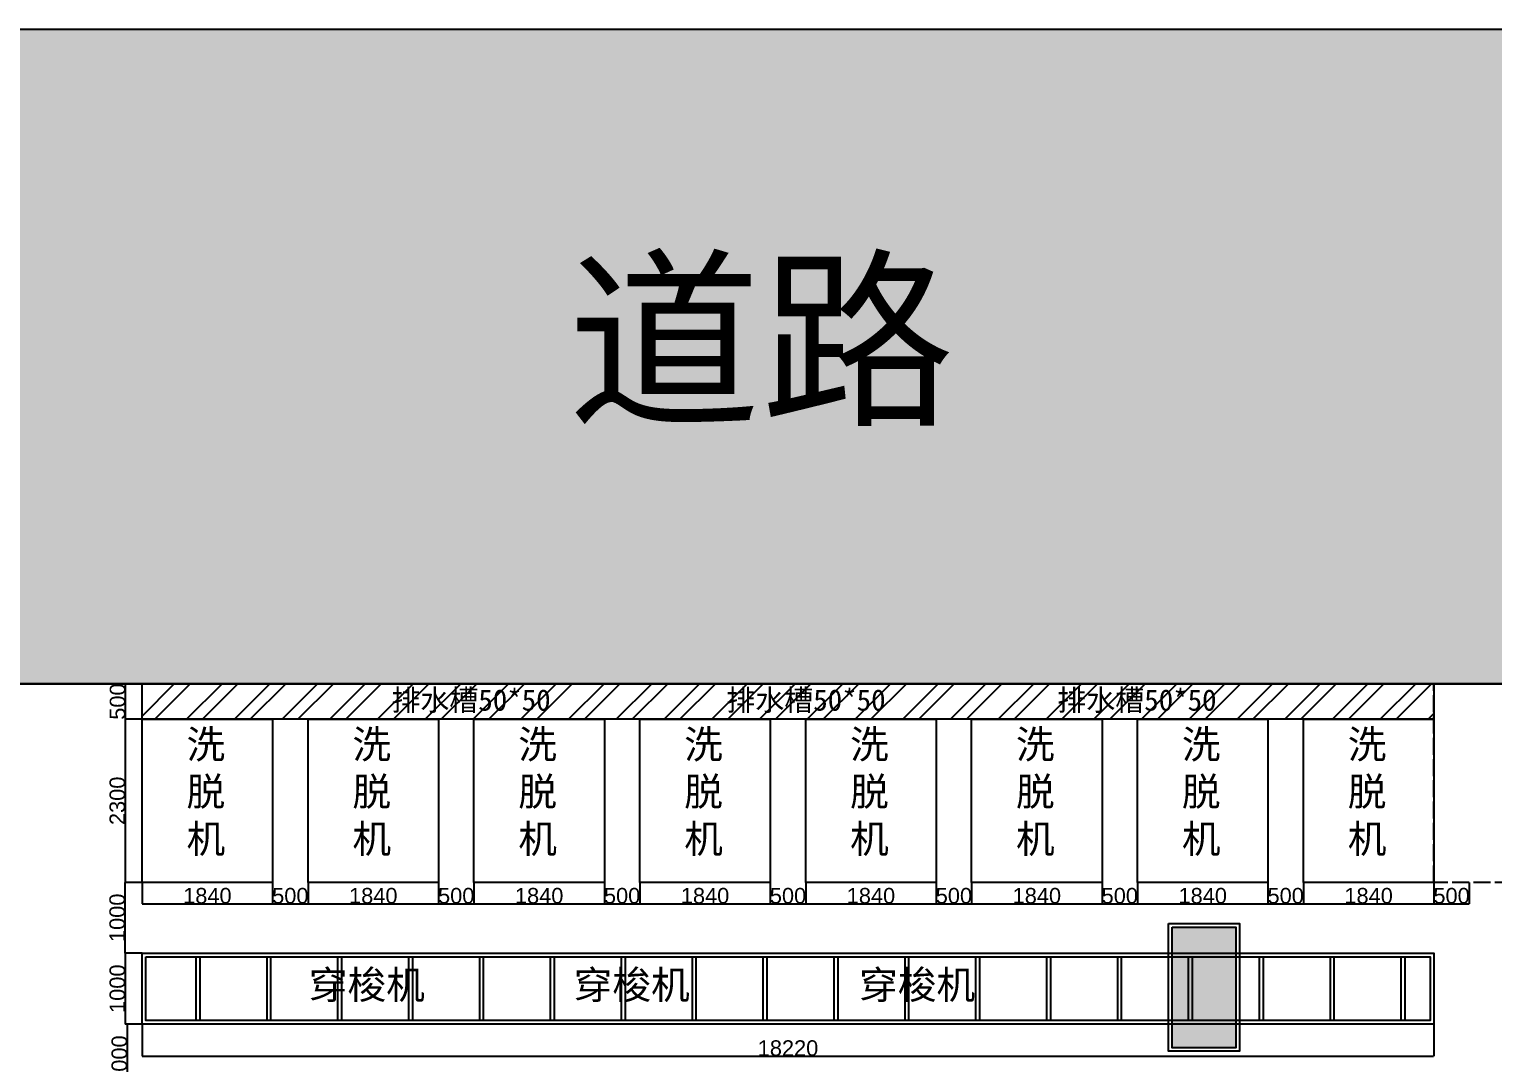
# Model space of a CAD drawing. Header units: millimetres. Extents: x 3806 to 246873, y -8027 to 78401.
# Drawn here: x 45990 to 66634, y 52795 to 67372 of the extents above; entities that cross this region are included whole.
import ezdxf

# ---------------------------------------------------------------- set-up
doc = ezdxf.new("R2010")
doc.units = ezdxf.units.MM
doc.header["$LTSCALE"] = 20
doc.linetypes.add('ACAD_ISO02W100', pattern=[15, 12, -3])
doc.styles.get("Standard").update_dxf_attribs({"font": 'arial.ttf', "height": 2000})
doc.dimstyles.new('ISO-25', dxfattribs={"dimtxt": 400, "dimasz": 2.5, "dimexe": 1.25, "dimexo": 0.625, "dimtad": 1, "dimtxsty": 'Standard', "dimcen": 2.5, "dimclrd": 1, "dimclre": 1, "dimclrt": 1, "dimadec": 0, "dimazin": 0, "dimtfac": 1, "dimtmove": 0, "dimatfit": 3, "dimfxl": 0, "dimarcsym": 0})

# ---------------------------------------------------------------- blocks, each defined once
blk = doc.blocks.new('*D15')
at = {"color": 1, "lineweight": -2, "transparency": 16777216}
for p, q in [((47583, 55338), (47583, 55035)), ((49423, 55338), (49423, 55035)), ((47585, 55036), (49420, 55036))]:
    blk.add_line(p, q, dxfattribs=at)
at = {"color": 1, "transparency": 16777216}
for points in [[(47585, 55036), (47585, 55035), (47583, 55036)], [(49420, 55036), (49420, 55035), (49423, 55036)]]:
    blk.add_solid(points, dxfattribs=at)
at = {"layer": 'Defpoints', "color": 0, "transparency": 16777216}
for p in [(47583, 55339), (49423, 55339), (49423, 55036)]:
    blk.add_point(p, dxfattribs=at)
at = {"color": 1, "transparency": 16777216, "insert": (48503, 55149), "char_height": 220, "attachment_point": 5}
blk.add_mtext('1840', dxfattribs=at)
blk = doc.blocks.new('*D16')
at = {"color": 1, "lineweight": -2, "transparency": 16777216}
for p, q in [((49423, 55338), (49423, 55035)), ((49923, 55338), (49923, 55035)), ((49425, 55036), (49920, 55036))]:
    blk.add_line(p, q, dxfattribs=at)
at = {"color": 1, "transparency": 16777216}
for points in [[(49425, 55036), (49425, 55035), (49423, 55036)], [(49920, 55036), (49920, 55035), (49923, 55036)]]:
    blk.add_solid(points, dxfattribs=at)
at = {"layer": 'Defpoints', "color": 0, "transparency": 16777216}
for p in [(49423, 55339), (49923, 55339), (49923, 55036)]:
    blk.add_point(p, dxfattribs=at)
at = {"color": 1, "transparency": 16777216, "insert": (49673, 55149), "char_height": 220, "attachment_point": 5}
blk.add_mtext('500', dxfattribs=at)
blk = doc.blocks.new('*D17')
at = {"color": 1, "lineweight": -2, "transparency": 16777216}
for p, q in [((49923, 55338), (49923, 55035)), ((51763, 55338), (51763, 55035)), ((49925, 55036), (51760, 55036))]:
    blk.add_line(p, q, dxfattribs=at)
at = {"color": 1, "transparency": 16777216}
for points in [[(49925, 55036), (49925, 55035), (49923, 55036)], [(51760, 55036), (51760, 55035), (51763, 55036)]]:
    blk.add_solid(points, dxfattribs=at)
at = {"layer": 'Defpoints', "color": 0, "transparency": 16777216}
for p in [(49923, 55339), (51763, 55339), (51763, 55036)]:
    blk.add_point(p, dxfattribs=at)
at = {"color": 1, "transparency": 16777216, "insert": (50843, 55149), "char_height": 220, "attachment_point": 5}
blk.add_mtext('1840', dxfattribs=at)
blk = doc.blocks.new('*D18')
at = {"color": 1, "lineweight": -2, "transparency": 16777216}
for p, q in [((51763, 55338), (51763, 55035)), ((52263, 55338), (52263, 55035)), ((51765, 55036), (52260, 55036))]:
    blk.add_line(p, q, dxfattribs=at)
at = {"color": 1, "transparency": 16777216}
for points in [[(51765, 55036), (51765, 55035), (51763, 55036)], [(52260, 55036), (52260, 55035), (52263, 55036)]]:
    blk.add_solid(points, dxfattribs=at)
at = {"layer": 'Defpoints', "color": 0, "transparency": 16777216}
for p in [(51763, 55339), (52263, 55339), (52263, 55036)]:
    blk.add_point(p, dxfattribs=at)
at = {"color": 1, "transparency": 16777216, "insert": (52013, 55149), "char_height": 220, "attachment_point": 5}
blk.add_mtext('500', dxfattribs=at)
blk = doc.blocks.new('*D19')
at = {"color": 1, "lineweight": -2, "transparency": 16777216}
for p, q in [((52263, 55338), (52263, 55035)), ((54103, 55338), (54103, 55035)), ((52265, 55036), (54100, 55036))]:
    blk.add_line(p, q, dxfattribs=at)
at = {"color": 1, "transparency": 16777216}
for points in [[(52265, 55036), (52265, 55035), (52263, 55036)], [(54100, 55036), (54100, 55035), (54103, 55036)]]:
    blk.add_solid(points, dxfattribs=at)
at = {"layer": 'Defpoints', "color": 0, "transparency": 16777216}
for p in [(52263, 55339), (54103, 55339), (54103, 55036)]:
    blk.add_point(p, dxfattribs=at)
at = {"color": 1, "transparency": 16777216, "insert": (53183, 55149), "char_height": 220, "attachment_point": 5}
blk.add_mtext('1840', dxfattribs=at)
blk = doc.blocks.new('*D20')
at = {"color": 1, "lineweight": -2, "transparency": 16777216}
for p, q in [((54103, 55338), (54103, 55035)), ((54603, 55338), (54603, 55035)), ((54105, 55036), (54600, 55036))]:
    blk.add_line(p, q, dxfattribs=at)
at = {"color": 1, "transparency": 16777216}
for points in [[(54105, 55036), (54105, 55035), (54103, 55036)], [(54600, 55036), (54600, 55035), (54603, 55036)]]:
    blk.add_solid(points, dxfattribs=at)
at = {"layer": 'Defpoints', "color": 0, "transparency": 16777216}
for p in [(54103, 55339), (54603, 55339), (54603, 55036)]:
    blk.add_point(p, dxfattribs=at)
at = {"color": 1, "transparency": 16777216, "insert": (54353, 55149), "char_height": 220, "attachment_point": 5}
blk.add_mtext('500', dxfattribs=at)
blk = doc.blocks.new('*D21')
at = {"color": 1, "lineweight": -2, "transparency": 16777216}
for p, q in [((54603, 55338), (54603, 55035)), ((56443, 55338), (56443, 55035)), ((54605, 55036), (56440, 55036))]:
    blk.add_line(p, q, dxfattribs=at)
at = {"color": 1, "transparency": 16777216}
for points in [[(54605, 55036), (54605, 55035), (54603, 55036)], [(56440, 55036), (56440, 55035), (56443, 55036)]]:
    blk.add_solid(points, dxfattribs=at)
at = {"layer": 'Defpoints', "color": 0, "transparency": 16777216}
for p in [(54603, 55339), (56443, 55339), (56443, 55036)]:
    blk.add_point(p, dxfattribs=at)
at = {"color": 1, "transparency": 16777216, "insert": (55523, 55149), "char_height": 220, "attachment_point": 5}
blk.add_mtext('1840', dxfattribs=at)
blk = doc.blocks.new('*D22')
at = {"color": 1, "lineweight": -2, "transparency": 16777216}
for p, q in [((56443, 55338), (56443, 55035)), ((56943, 55338), (56943, 55035)), ((56445, 55036), (56940, 55036))]:
    blk.add_line(p, q, dxfattribs=at)
at = {"color": 1, "transparency": 16777216}
for points in [[(56445, 55036), (56445, 55035), (56443, 55036)], [(56940, 55036), (56940, 55035), (56943, 55036)]]:
    blk.add_solid(points, dxfattribs=at)
at = {"layer": 'Defpoints', "color": 0, "transparency": 16777216}
for p in [(56443, 55339), (56943, 55339), (56943, 55036)]:
    blk.add_point(p, dxfattribs=at)
at = {"color": 1, "transparency": 16777216, "insert": (56693, 55149), "char_height": 220, "attachment_point": 5}
blk.add_mtext('500', dxfattribs=at)
blk = doc.blocks.new('*D23')
at = {"color": 1, "lineweight": -2, "transparency": 16777216}
for p, q in [((56943, 55338), (56943, 55035)), ((58783, 55338), (58783, 55035)), ((56945, 55036), (58780, 55036))]:
    blk.add_line(p, q, dxfattribs=at)
at = {"color": 1, "transparency": 16777216}
for points in [[(56945, 55036), (56945, 55035), (56943, 55036)], [(58780, 55036), (58780, 55035), (58783, 55036)]]:
    blk.add_solid(points, dxfattribs=at)
at = {"layer": 'Defpoints', "color": 0, "transparency": 16777216}
for p in [(56943, 55339), (58783, 55339), (58783, 55036)]:
    blk.add_point(p, dxfattribs=at)
at = {"color": 1, "transparency": 16777216, "insert": (57863, 55149), "char_height": 220, "attachment_point": 5}
blk.add_mtext('1840', dxfattribs=at)
blk = doc.blocks.new('*D24')
at = {"color": 1, "lineweight": -2, "transparency": 16777216}
for p, q in [((58783, 55338), (58783, 55035)), ((59283, 55338), (59283, 55035)), ((58785, 55036), (59280, 55036))]:
    blk.add_line(p, q, dxfattribs=at)
at = {"color": 1, "transparency": 16777216}
for points in [[(58785, 55036), (58785, 55035), (58783, 55036)], [(59280, 55036), (59280, 55035), (59283, 55036)]]:
    blk.add_solid(points, dxfattribs=at)
at = {"layer": 'Defpoints', "color": 0, "transparency": 16777216}
for p in [(58783, 55339), (59283, 55339), (59283, 55036)]:
    blk.add_point(p, dxfattribs=at)
at = {"color": 1, "transparency": 16777216, "insert": (59033, 55149), "char_height": 220, "attachment_point": 5}
blk.add_mtext('500', dxfattribs=at)
blk = doc.blocks.new('*D25')
at = {"color": 1, "lineweight": -2, "transparency": 16777216}
for p, q in [((59283, 55338), (59283, 55035)), ((61123, 55338), (61123, 55035)), ((59285, 55036), (61120, 55036))]:
    blk.add_line(p, q, dxfattribs=at)
at = {"color": 1, "transparency": 16777216}
for points in [[(59285, 55036), (59285, 55035), (59283, 55036)], [(61120, 55036), (61120, 55035), (61123, 55036)]]:
    blk.add_solid(points, dxfattribs=at)
at = {"layer": 'Defpoints', "color": 0, "transparency": 16777216}
for p in [(59283, 55339), (61123, 55339), (61123, 55036)]:
    blk.add_point(p, dxfattribs=at)
at = {"color": 1, "transparency": 16777216, "insert": (60203, 55149), "char_height": 220, "attachment_point": 5}
blk.add_mtext('1840', dxfattribs=at)
blk = doc.blocks.new('*D26')
at = {"color": 1, "lineweight": -2, "transparency": 16777216}
for p, q in [((61123, 55338), (61123, 55035)), ((61623, 55338), (61623, 55035)), ((61125, 55036), (61620, 55036))]:
    blk.add_line(p, q, dxfattribs=at)
at = {"color": 1, "transparency": 16777216}
for points in [[(61125, 55036), (61125, 55035), (61123, 55036)], [(61620, 55036), (61620, 55035), (61623, 55036)]]:
    blk.add_solid(points, dxfattribs=at)
at = {"layer": 'Defpoints', "color": 0, "transparency": 16777216}
for p in [(61123, 55339), (61623, 55339), (61623, 55036)]:
    blk.add_point(p, dxfattribs=at)
at = {"color": 1, "transparency": 16777216, "insert": (61373, 55149), "char_height": 220, "attachment_point": 5}
blk.add_mtext('500', dxfattribs=at)
blk = doc.blocks.new('*D27')
at = {"color": 1, "lineweight": -2, "transparency": 16777216}
for p, q in [((61623, 55338), (61623, 55035)), ((63463, 55338), (63463, 55035)), ((61625, 55036), (63460, 55036))]:
    blk.add_line(p, q, dxfattribs=at)
at = {"color": 1, "transparency": 16777216}
for points in [[(61625, 55036), (61625, 55035), (61623, 55036)], [(63460, 55036), (63460, 55035), (63463, 55036)]]:
    blk.add_solid(points, dxfattribs=at)
at = {"layer": 'Defpoints', "color": 0, "transparency": 16777216}
for p in [(61623, 55339), (63463, 55339), (63463, 55036)]:
    blk.add_point(p, dxfattribs=at)
at = {"color": 1, "transparency": 16777216, "insert": (62543, 55149), "char_height": 220, "attachment_point": 5}
blk.add_mtext('1840', dxfattribs=at)
blk = doc.blocks.new('*D28')
at = {"color": 1, "lineweight": -2, "transparency": 16777216}
for p, q in [((63463, 55338), (63463, 55035)), ((63963, 55338), (63963, 55035)), ((63465, 55036), (63960, 55036))]:
    blk.add_line(p, q, dxfattribs=at)
at = {"color": 1, "transparency": 16777216}
for points in [[(63465, 55036), (63465, 55035), (63463, 55036)], [(63960, 55036), (63960, 55035), (63963, 55036)]]:
    blk.add_solid(points, dxfattribs=at)
at = {"layer": 'Defpoints', "color": 0, "transparency": 16777216}
for p in [(63463, 55339), (63963, 55339), (63963, 55036)]:
    blk.add_point(p, dxfattribs=at)
at = {"color": 1, "transparency": 16777216, "insert": (63713, 55149), "char_height": 220, "attachment_point": 5}
blk.add_mtext('500', dxfattribs=at)
blk = doc.blocks.new('*D30')
at = {"color": 1, "lineweight": -2, "transparency": 16777216}
for p, q in [((63963, 55338), (63963, 55035)), ((65803, 55338), (65803, 55035)), ((63965, 55036), (65800, 55036))]:
    blk.add_line(p, q, dxfattribs=at)
at = {"color": 1, "transparency": 16777216}
for points in [[(63965, 55036), (63965, 55035), (63963, 55036)], [(65800, 55036), (65800, 55035), (65803, 55036)]]:
    blk.add_solid(points, dxfattribs=at)
at = {"layer": 'Defpoints', "color": 0, "transparency": 16777216}
for p in [(63963, 55339), (65803, 55339), (65803, 55036)]:
    blk.add_point(p, dxfattribs=at)
at = {"color": 1, "transparency": 16777216, "insert": (64883, 55149), "char_height": 220, "attachment_point": 5}
blk.add_mtext('1840', dxfattribs=at)
blk = doc.blocks.new('*D29')
at = {"color": 1, "lineweight": -2, "transparency": 16777216}
for p, q in [((65803, 55338), (65803, 55035)), ((66303, 55338), (66303, 55035)), ((65805, 55036), (66300, 55036))]:
    blk.add_line(p, q, dxfattribs=at)
at = {"color": 1, "transparency": 16777216}
for points in [[(65805, 55036), (65805, 55035), (65803, 55036)], [(66300, 55036), (66300, 55035), (66303, 55036)]]:
    blk.add_solid(points, dxfattribs=at)
at = {"layer": 'Defpoints', "color": 0, "transparency": 16777216}
for p in [(65803, 55339), (66303, 55339), (66303, 55036)]:
    blk.add_point(p, dxfattribs=at)
at = {"color": 1, "transparency": 16777216, "insert": (66053, 55149), "char_height": 220, "attachment_point": 5}
blk.add_mtext('500', dxfattribs=at)
blk = doc.blocks.new('*D41')
at = {"color": 1, "lineweight": -2, "transparency": 16777216}
for p, q in [((47582, 57639), (47345, 57639)), ((47347, 55341), (47347, 57636)), ((47582, 55339), (47345, 55339))]:
    blk.add_line(p, q, dxfattribs=at)
at = {"color": 1, "transparency": 16777216}
for points in [[(47346, 57636), (47347, 57636), (47347, 57639)], [(47346, 55341), (47347, 55341), (47347, 55339)]]:
    blk.add_solid(points, dxfattribs=at)
at = {"layer": 'Defpoints', "color": 0, "transparency": 16777216}
for p in [(47347, 57639), (47583, 57639), (47583, 55339)]:
    blk.add_point(p, dxfattribs=at)
at = {"color": 1, "transparency": 16777216, "insert": (47234, 56489), "char_height": 220, "attachment_point": 5, "rotation": 90}
blk.add_mtext('2300', dxfattribs=at)
blk = doc.blocks.new('*D42')
at = {"color": 1, "lineweight": -2, "transparency": 16777216}
for p, q in [((47582, 58139), (47349, 58139)), ((47350, 57641), (47350, 58136)), ((47582, 57639), (47349, 57639))]:
    blk.add_line(p, q, dxfattribs=at)
at = {"color": 1, "transparency": 16777216}
for points in [[(47350, 58136), (47351, 58136), (47350, 58139)], [(47350, 57641), (47351, 57641), (47350, 57639)]]:
    blk.add_solid(points, dxfattribs=at)
at = {"layer": 'Defpoints', "color": 0, "transparency": 16777216}
for p in [(47350, 58139), (47583, 58139), (47583, 57639)]:
    blk.add_point(p, dxfattribs=at)
at = {"color": 1, "transparency": 16777216, "insert": (47237, 57889), "char_height": 220, "attachment_point": 5, "rotation": 90}
blk.add_mtext('500', dxfattribs=at)
blk = doc.blocks.new('1')
at = {"color": 9}
for points in [[(48344, 54275), (48394, 54275), (48394, 53375), (48344, 53375)], [(49344, 54275), (49394, 54275), (49394, 53375), (49344, 53375)], [(50344, 54275), (50394, 54275), (50394, 53375), (50344, 53375)], [(51344, 54275), (51394, 54275), (51394, 53375), (51344, 53375)], [(52344, 54275), (52394, 54275), (52394, 53375), (52344, 53375)], [(53344, 54275), (53394, 54275), (53394, 53375), (53344, 53375)], [(54344, 54275), (54394, 54275), (54394, 53375), (54344, 53375)], [(55344, 54275), (55394, 54275), (55394, 53375), (55344, 53375)], [(56344, 54275), (56394, 54275), (56394, 53375), (56344, 53375)], [(57344, 54275), (57394, 54275), (57394, 53375), (57344, 53375)], [(58344, 54275), (58394, 54275), (58394, 53375), (58344, 53375)], [(59344, 54275), (59394, 54275), (59394, 53375), (59344, 53375)], [(60344, 54275), (60394, 54275), (60394, 53375), (60344, 53375)], [(61344, 54275), (61394, 54275), (61394, 53375), (61344, 53375)], [(62344, 54275), (62394, 54275), (62394, 53375), (62344, 53375)], [(63344, 54275), (63394, 54275), (63394, 53375), (63344, 53375)], [(64344, 54275), (64394, 54275), (64394, 53375), (64344, 53375)], [(65344, 54275), (65394, 54275), (65394, 53375), (65344, 53375)]]:
    blk.add_lwpolyline(points, close=True, dxfattribs=at)
blk = doc.blocks.new('*D57')
at = {"color": 1, "lineweight": -2, "transparency": 16777216}
for p, q in [((47582, 54339), (47345, 54339)), ((47347, 53341), (47347, 54336)), ((47582, 53339), (47345, 53339))]:
    blk.add_line(p, q, dxfattribs=at)
at = {"color": 1, "transparency": 16777216}
for points in [[(47346, 54336), (47347, 54336), (47347, 54339)], [(47346, 53341), (47347, 53341), (47347, 53339)]]:
    blk.add_solid(points, dxfattribs=at)
at = {"layer": 'Defpoints', "color": 0, "transparency": 16777216}
for p in [(47347, 54339), (47583, 54339), (47583, 53339)]:
    blk.add_point(p, dxfattribs=at)
at = {"color": 1, "transparency": 16777216, "insert": (47234, 53839), "char_height": 220, "attachment_point": 5, "rotation": 90}
blk.add_mtext('1000', dxfattribs=at)
blk = doc.blocks.new('*D60')
at = {"color": 1, "lineweight": -2, "transparency": 16777216}
for p, q in [((47582, 55339), (47344, 55339)), ((47345, 54341), (47345, 55336)), ((47582, 54339), (47344, 54339))]:
    blk.add_line(p, q, dxfattribs=at)
at = {"color": 1, "transparency": 16777216}
for points in [[(47345, 55336), (47346, 55336), (47345, 55339)], [(47345, 54341), (47346, 54341), (47345, 54339)]]:
    blk.add_solid(points, dxfattribs=at)
at = {"layer": 'Defpoints', "color": 0, "transparency": 16777216}
for p in [(47345, 55339), (47583, 55339), (47583, 54339)]:
    blk.add_point(p, dxfattribs=at)
at = {"color": 1, "transparency": 16777216, "insert": (47232, 54839), "char_height": 220, "attachment_point": 5, "rotation": 90}
blk.add_mtext('1000', dxfattribs=at)
blk = doc.blocks.new('*D61')
at = {"color": 1, "lineweight": -2, "transparency": 16777216}
for p, q in [((47582, 53339), (47374, 53339)), ((47375, 52341), (47375, 53336)), ((47582, 52339), (47374, 52339))]:
    blk.add_line(p, q, dxfattribs=at)
at = {"color": 1, "transparency": 16777216}
for points in [[(47374, 53336), (47375, 53336), (47375, 53339)], [(47374, 52341), (47375, 52341), (47375, 52339)]]:
    blk.add_solid(points, dxfattribs=at)
at = {"layer": 'Defpoints', "color": 0, "transparency": 16777216}
for p in [(47375, 53339), (47583, 53339), (47583, 52339)]:
    blk.add_point(p, dxfattribs=at)
at = {"color": 1, "transparency": 16777216, "insert": (47262, 52839), "char_height": 220, "attachment_point": 5, "rotation": 90}
blk.add_mtext('1000', dxfattribs=at)
blk = doc.blocks.new('*D62')
at = {"color": 1, "lineweight": -2, "transparency": 16777216}
for p, q in [((47583, 53338), (47583, 52886)), ((65803, 53338), (65803, 52886)), ((47585, 52887), (65800, 52887))]:
    blk.add_line(p, q, dxfattribs=at)
at = {"color": 1, "transparency": 16777216}
for points in [[(47585, 52888), (47585, 52887), (47583, 52887)], [(65800, 52888), (65800, 52887), (65803, 52887)]]:
    blk.add_solid(points, dxfattribs=at)
at = {"layer": 'Defpoints', "color": 0, "transparency": 16777216}
for p in [(47583, 53339), (65803, 53339), (65803, 52887)]:
    blk.add_point(p, dxfattribs=at)
at = {"color": 1, "transparency": 16777216, "insert": (56693, 53000), "char_height": 220, "attachment_point": 5}
blk.add_mtext('18220', dxfattribs=at)

msp = doc.modelspace()

# ---------------------------------------------------------------- hatches: boundary and pattern name
h = msp.add_hatch()
h.set_pattern_fill('GRAVEL', color=9, scale=100)
h.paths.add_polyline_path([(75382.533, 58138.753), (75382.533, 60638.753), (75432.533, 60638.753, -0.414213562), (77932.533, 58138.753, -0.414213562), (80432.533, 60638.753), (80482.533, 60638.753), (80482.533, 58138.753), (113563.109, 58138.753), (113563.109, 67371.889), (3805.705, 67371.889), (3805.705, 58138.753), (32482.533, 58138.753), (32482.533, 60638.753), (32532.533, 60638.753, -0.414213562), (35032.533, 58138.753, -0.414213562), (37532.533, 60638.753), (37582.533, 60638.753), (37582.533, 58138.753)])
h.paths.add_polyline_path([(96387.681, 60738.288), (103108.351, 60738.288), (103108.351, 64598.623), (96387.681, 64598.623)], flags=24)
h.paths.add_polyline_path([(52982.738, 60738.288), (59703.408, 60738.288), (59703.408, 64598.623), (52982.738, 64598.623)], flags=24)
h.paths.add_polyline_path([(12577.662, 60738.288), (19298.332, 60738.288), (19298.332, 64598.623), (12577.662, 64598.623)], flags=24)
h.paths.add_polyline_path([(75014.538, 61317.33), (80805.041, 61317.33), (80805.041, 67107.833), (75014.538, 67107.833)], flags=24)
h.paths.add_polyline_path([(32247.442, 61281.502), (38037.945, 61281.502), (38037.945, 67072.004), (32247.442, 67072.004)], flags=24)
h = msp.add_hatch()
h.set_pattern_fill('ANSI32', color=9, scale=50)
h.paths.add_polyline_path([(65802.533, 58138.753), (47582.533, 58138.753), (47582.533, 57638.753), (49422.533, 57638.753), (65802.533, 57638.753)])
h.paths.add_polyline_path([(60398.533, 57611.229), (62908.31, 57611.229), (62908.31, 58190.28), (60398.533, 58190.28)], flags=9)
h.paths.add_polyline_path([(55729.877, 57611.229), (58239.654, 57611.229), (58239.654, 58190.28), (55729.877, 58190.28)], flags=9)
h.paths.add_polyline_path([(51005.098, 57611.229), (53514.875, 57611.229), (53514.875, 58190.28), (51005.098, 58190.28)], flags=9)
h = msp.add_hatch(color=256)
h.dxf.hatch_style = 1
h.set_gradient(color1=(255, 255, 255), color2=(0, 0, 0), name='INVCYLINDER')
h.paths.add_polyline_path([(63009.965, 54706.95), (62109.965, 54706.95), (62109.965, 53006.95), (63009.965, 53006.95)])

# ---------------------------------------------------------------- linework, layer by layer
for points in [[(3805.705, 67371.889), (113563.109, 67371.889), (113563.109, 58138.753), (3805.705, 58138.753)], [(62059.965, 54756.95), (63059.965, 54756.95), (63059.965, 52956.95), (62059.965, 52956.95)], [(62109.965, 54706.95), (63009.965, 54706.95), (63009.965, 53006.95), (62109.965, 53006.95)]]:
    msp.add_lwpolyline(points, close=True)
msp.add_lwpolyline([(37582.533, 58138.753), (75432.533, 58138.753)])
at = {"color": 254}
for points in [[(47582.533, 58138.753), (65802.533, 58138.753), (65802.533, 57638.753), (47582.533, 57638.753)], [(47582.533, 57638.753), (49422.533, 57638.753), (49422.533, 55338.753), (47582.533, 55338.753)], [(49922.533, 57638.753), (51762.533, 57638.753), (51762.533, 55338.753), (49922.533, 55338.753)], [(52262.533, 57638.753), (54102.533, 57638.753), (54102.533, 55338.753), (52262.533, 55338.753)], [(54602.533, 57638.753), (56442.533, 57638.753), (56442.533, 55338.753), (54602.533, 55338.753)], [(56942.533, 57638.753), (58782.533, 57638.753), (58782.533, 55338.753), (56942.533, 55338.753)], [(59282.533, 57638.753), (61122.533, 57638.753), (61122.533, 55338.753), (59282.533, 55338.753)], [(61622.533, 57638.753), (63462.533, 57638.753), (63462.533, 55338.753), (61622.533, 55338.753)], [(63962.533, 57638.753), (65802.533, 57638.753), (65802.533, 55338.753), (63962.533, 55338.753)]]:
    msp.add_lwpolyline(points, close=True, dxfattribs=at)
at = {"color": 254, "linetype": 'ACAD_ISO02W100'}
msp.add_lwpolyline([(65802.533, 58138.753), (72302.533, 58138.753), (72302.533, 55338.753), (65802.533, 55338.753)], close=True, dxfattribs=at)
at = {"color": 3}
for points in [[(47582.533, 54338.753), (65802.533, 54338.753), (65802.533, 53338.753), (47582.533, 53338.753)], [(47632.533, 54288.753), (65752.533, 54288.753), (65752.533, 53388.753), (47632.533, 53388.753)]]:
    msp.add_lwpolyline(points, close=True, dxfattribs=at)

# ---------------------------------------------------------------- block references
msp.add_blockref('1', (0, 14.125))

# ---------------------------------------------------------------- texts
at = {"attachment_point": 1}
for s, width, gutter_width, insert, char_height in [('{\\fSimSun|b0|i0|c134|p2;道路}', 6269.91108, 3000, (53583.296, 63986.891), 2000), ('{\\fSimSun|b0|i0|c134|p2;排水槽50*50}', 2450.90929, 2000, (51096.858, 58060.769), 300), ('{\\fSimSun|b0|i0|c134|p2;排水槽50*50}', 2450.90929, 2000, (55821.637, 58060.769), 300), ('{\\fSimSun|b0|i0|c134|p2;排水槽50*50}', 2450.90929, 2000, (60490.293, 58060.769), 300), ('{\\fSimSun|b0|i0|c134|p2;洗脱机}', 400, 2000, (48208.786, 57486.613), 400), ('{\\fSimSun|b0|i0|c134|p2;洗脱机}', 400, 2000, (50548.786, 57486.613), 400), ('{\\fSimSun|b0|i0|c134|p2;洗脱机}', 400, 2000, (52888.786, 57486.613), 400), ('{\\fSimSun|b0|i0|c134|p2;洗脱机}', 400, 2000, (55228.786, 57486.613), 400), ('{\\fSimSun|b0|i0|c134|p2;洗脱机}', 400, 2000, (57568.786, 57486.613), 400), ('{\\fSimSun|b0|i0|c134|p2;洗脱机}', 400, 2000, (59908.786, 57486.613), 400), ('{\\fSimSun|b0|i0|c134|p2;洗脱机}', 400, 2000, (62248.786, 57486.613), 400), ('{\\fSimSun|b0|i0|c134|p2;洗脱机}', 400, 2000, (64588.786, 57486.613), 400), ('{\\fSimSun|b0|i0|c134|p2;穿梭机}', 3429.4477, 2000, (49933.633, 54093.579), 400), ('{\\fSimSun|b0|i0|c134|p2;穿梭机}', 3429.4477, 2000, (53669.767, 54093.579), 400), ('{\\fSimSun|b0|i0|c134|p2;穿梭机}', 3429.4477, 2000, (57696.085, 54093.579), 400)]:
    msp.add_mtext_dynamic_manual_height_columns(s, width=width, gutter_width=gutter_width, heights=[0], dxfattribs=dict(at, insert=insert, char_height=char_height))

# ---------------------------------------------------------------- dimensions: what is measured, and where the dimension line sits
for base, p1, p2, picture, middle in [((47350.301, 58138.753), (47582.533, 57638.753), (47582.533, 58138.753), '*D42', (47237.35, 57888.753)), ((47346.551, 57638.753), (47582.533, 55338.753), (47582.533, 57638.753), '*D41', (47233.525, 56488.753)), ((47345.301, 55338.753), (47582.533, 54338.753), (47582.533, 55338.753), '*D60', (47232.35, 54838.753)), ((47346.551, 54338.753), (47582.533, 53338.753), (47582.533, 54338.753), '*D57', (47233.6, 53838.753)), ((47374.819, 53338.753), (47582.533, 52338.753), (47582.533, 53338.753), '*D61', (47261.868, 52838.753))]:
    dim = msp.add_linear_dim(base=base, p1=p1, p2=p2, angle=90, dimstyle='ISO-25')
    dim.commit()
    dim.dimension.update_dxf_attribs({"geometry": picture, "text_midpoint": middle})
for base, p1, p2, picture, middle in [((49422.533, 55035.768), (47582.533, 55338.753), (49422.533, 55338.753), '*D15', (48502.533, 55148.719)), ((49922.533, 55035.768), (49422.533, 55338.753), (49922.533, 55338.753), '*D16', (49672.533, 55148.719)), ((51762.533, 55035.768), (49922.533, 55338.753), (51762.533, 55338.753), '*D17', (50842.533, 55148.719)), ((52262.533, 55035.768), (51762.533, 55338.753), (52262.533, 55338.753), '*D18', (52012.533, 55148.719)), ((54102.533, 55035.768), (52262.533, 55338.753), (54102.533, 55338.753), '*D19', (53182.533, 55148.719)), ((54602.533, 55035.768), (54102.533, 55338.753), (54602.533, 55338.753), '*D20', (54352.533, 55148.719)), ((56442.533, 55035.768), (54602.533, 55338.753), (56442.533, 55338.753), '*D21', (55522.533, 55148.719)), ((56942.533, 55035.768), (56442.533, 55338.753), (56942.533, 55338.753), '*D22', (56692.533, 55148.719)), ((58782.533, 55035.768), (56942.533, 55338.753), (58782.533, 55338.753), '*D23', (57862.533, 55148.719)), ((59282.533, 55035.768), (58782.533, 55338.753), (59282.533, 55338.753), '*D24', (59032.533, 55148.719)), ((61122.533, 55035.768), (59282.533, 55338.753), (61122.533, 55338.753), '*D25', (60202.533, 55148.719)), ((61622.533, 55035.768), (61122.533, 55338.753), (61622.533, 55338.753), '*D26', (61372.533, 55148.719)), ((63462.533, 55035.768), (61622.533, 55338.753), (63462.533, 55338.753), '*D27', (62542.533, 55148.719)), ((63962.533, 55035.768), (63462.533, 55338.753), (63962.533, 55338.753), '*D28', (63712.533, 55148.719)), ((65802.533, 55035.768), (63962.533, 55338.753), (65802.533, 55338.753), '*D30', (64882.533, 55148.719)), ((66302.533, 55035.768), (65802.533, 55338.753), (66302.533, 55338.753), '*D29', (66052.533, 55148.719)), ((65802.533, 52887.372), (47582.533, 53338.753), (65802.533, 53338.753), '*D62', (56692.533, 53000.323))]:
    dim = msp.add_linear_dim(base=base, p1=p1, p2=p2, dimstyle='ISO-25')
    dim.commit()
    dim.dimension.update_dxf_attribs({"geometry": picture, "text_midpoint": middle})

doc.saveas('drawing.dxf')
